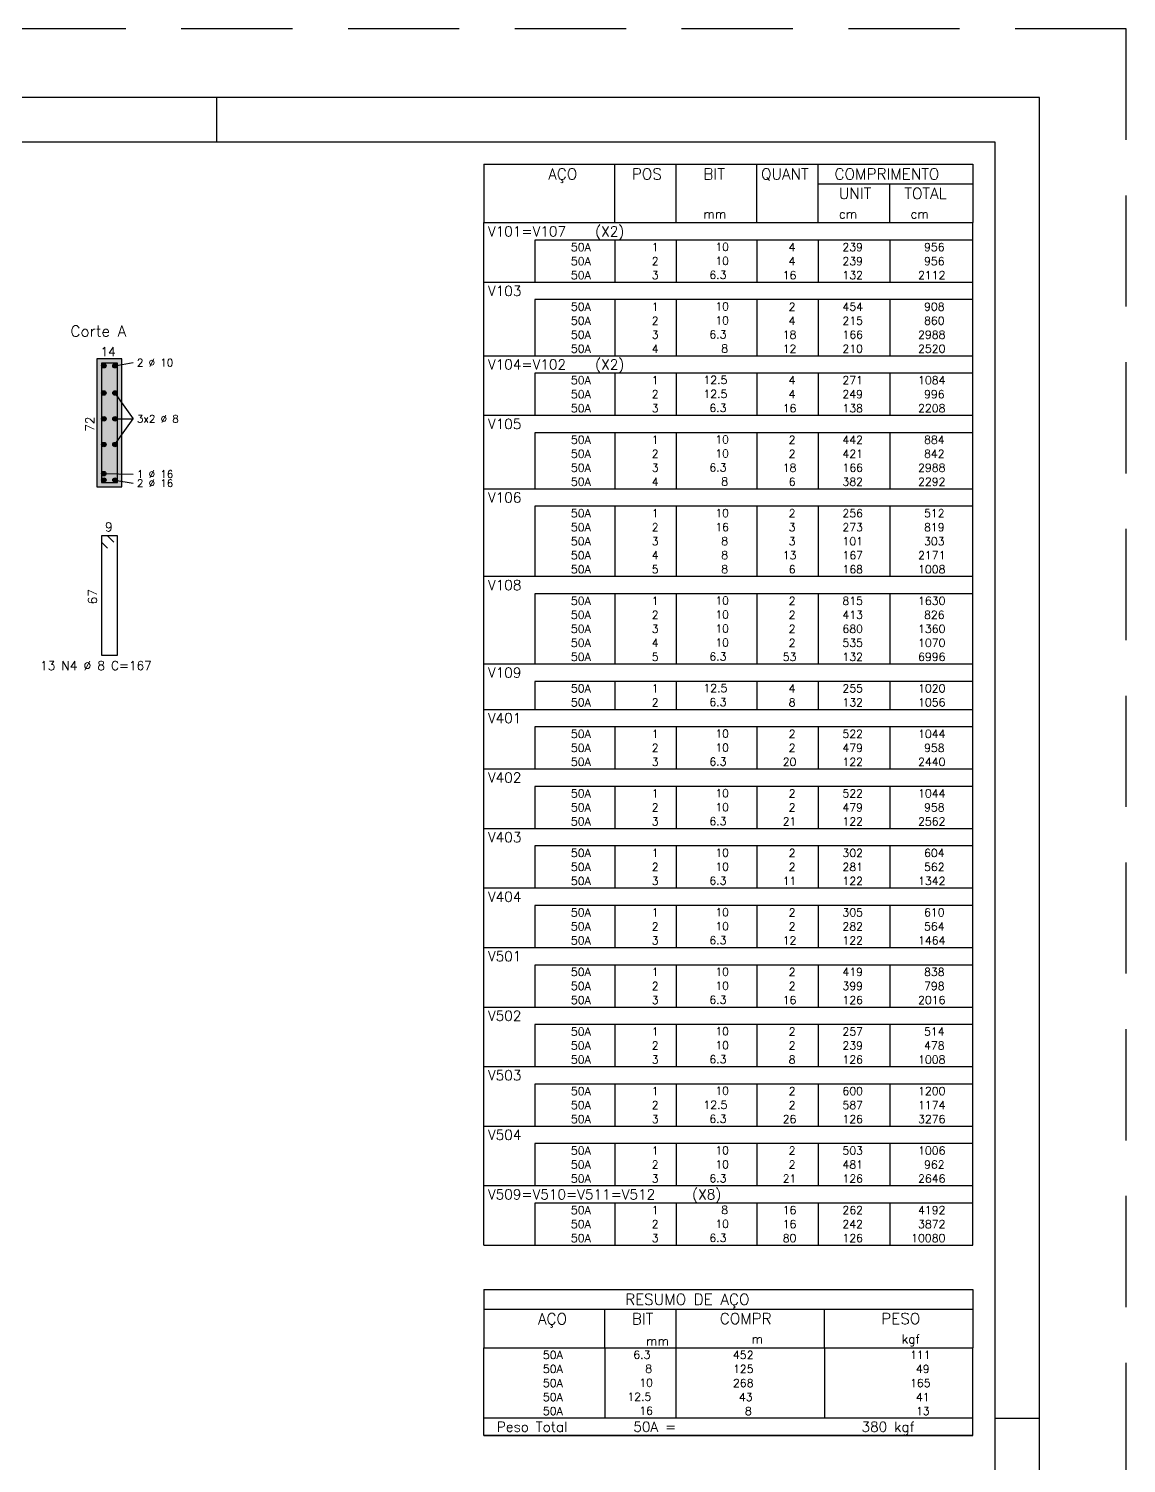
# Model space of a CAD drawing. Extents: x -1.9 to 86, y -1.2 to 61.3.
# Drawn here: x 61.37 to 86.05, y 29.04 to 61.31 of the extents above; entities that cross this region are included whole.
import ezdxf

# ---------------------------------------------------------------- set-up
doc = ezdxf.new("R2010")
doc.units = 0
doc.header["$MEASUREMENT"] = 0
doc.linetypes.add('HIDDEN', pattern=[0.375, 0.25, -0.125])
doc.layers.get('0').update_dxf_attribs({"linetype": 'CONTINUOUS'})
doc.layers.get('Defpoints').update_dxf_attribs({"linetype": 'CONTINUOUS'})
for name, color, linetype in [('ARQ_FOLHA', 7, 'CONTINUOUS'), ('PENA_01', 1, 'CONTINUOUS'), ('PENA_02', 2, 'CONTINUOUS'), ('PENA_03', 3, 'CONTINUOUS'), ('PENA_04', 4, 'CONTINUOUS'), ('PENA_05', 5, 'CONTINUOUS'), ('PENA_10', 253, 'CONTINUOUS')]:
    doc.layers.add(name, color=color, linetype=linetype)
doc.styles.get("Standard").update_dxf_attribs({"font": 'ROMANS.SHX'})

# ---------------------------------------------------------------- blocks, each defined once
blk = doc.blocks.new('FOLHA A1 - 841 X 594')
at = {"layer": 'ARQ_FOLHA', "color": 1}
for p, q in [((-185, 584), (-185, 594)), ((-10, 297), (0, 297))]:
    blk.add_line(p, q, dxfattribs=at)
for points in [[(-841, 0), (0, 0), (0, 594), (-841, 594)], [(-816, 10), (-10, 10), (-10, 584), (-816, 584)]]:
    blk.add_lwpolyline(points, close=True, dxfattribs=at)
at = {"layer": 'Defpoints', "color": 8, "linetype": 'HIDDEN', "ltscale": 100}
blk.add_lwpolyline([(-860.5, 609.5), (-860.5, -15.5), (19.5, -15.5), (19.5, 609.5)], close=True, dxfattribs=at)
blk = doc.blocks.new('*U23')
blk.add_blockref('FOLHA A1 - 841 X 594', (0, 0))

msp = doc.modelspace()

# ---------------------------------------------------------------- linework, layer by layer
at = {"layer": 'PENA_01', "linetype": 'Continuous'}
for p, q in [((63.308, 53.725), (63.718, 53.795)), ((63.308, 53.112), (63.718, 52.532)), ((63.308, 51.953), (63.718, 52.532)), ((63.308, 52.532), (63.718, 52.532)), ((63.058, 51.299), (63.718, 51.289)), ((63.308, 51.155), (63.718, 51.085))]:
    msp.add_line(p, q, dxfattribs=at)
at = {"layer": 'PENA_02', "linetype": 'Continuous'}
for p, q in [((71.6, 58.257), (71.6, 56.944)), ((71.6, 58.257), (82.6, 58.257)), ((74.55, 56.944), (74.55, 58.257)), ((75.93, 56.944), (75.93, 58.257)), ((77.74, 56.944), (77.74, 58.257)), ((79.12, 56.944), (79.12, 58.257)), ((82.6, 58.257), (82.6, 56.944)), ((79.12, 57.819), (82.6, 57.819)), ((80.73, 56.944), (80.73, 57.819)), ((71.6, 56.944), (82.6, 56.944)), ((71.6, 56.551), (71.6, 56.944)), ((71.6, 56.944), (82.6, 56.944)), ((82.6, 56.551), (82.6, 56.944)), ((71.6, 56.236), (71.6, 56.551)), ((82.6, 56.551), (72.75, 56.551)), ((72.75, 56.551), (72.75, 56.236)), ((74.55, 56.551), (74.55, 56.236)), ((75.93, 56.551), (75.93, 56.236)), ((77.74, 56.551), (77.74, 56.236)), ((79.12, 56.551), (79.12, 56.236)), ((80.73, 56.551), (80.73, 56.236)), ((82.6, 56.236), (82.6, 56.551)), ((71.6, 55.921), (71.6, 56.236)), ((72.75, 56.236), (72.75, 55.921)), ((74.55, 56.236), (74.55, 55.921)), ((75.93, 56.236), (75.93, 55.921)), ((77.74, 56.236), (77.74, 55.921)), ((79.12, 56.236), (79.12, 55.921)), ((80.73, 56.236), (80.73, 55.921)), ((82.6, 55.921), (82.6, 56.236)), ((71.6, 55.606), (71.6, 55.921)), ((72.75, 55.921), (72.75, 55.606)), ((74.55, 55.921), (74.55, 55.606)), ((75.93, 55.921), (75.93, 55.606)), ((77.74, 55.921), (77.74, 55.606)), ((79.12, 55.921), (79.12, 55.606)), ((80.73, 55.921), (80.73, 55.606)), ((82.6, 55.606), (82.6, 55.921)), ((71.6, 55.212), (71.6, 55.606)), ((71.6, 55.606), (82.6, 55.606)), ((82.6, 55.212), (82.6, 55.606)), ((71.6, 54.897), (71.6, 55.212)), ((82.6, 55.212), (72.75, 55.212)), ((72.75, 55.212), (72.75, 54.897)), ((74.55, 55.212), (74.55, 54.897)), ((75.93, 55.212), (75.93, 54.897)), ((77.74, 55.212), (77.74, 54.897)), ((79.12, 55.212), (79.12, 54.897)), ((80.73, 55.212), (80.73, 54.897)), ((82.6, 54.897), (82.6, 55.212)), ((71.6, 54.582), (71.6, 54.897)), ((72.75, 54.897), (72.75, 54.582)), ((74.55, 54.897), (74.55, 54.582)), ((75.93, 54.897), (75.93, 54.582)), ((77.74, 54.897), (77.74, 54.582)), ((79.12, 54.897), (79.12, 54.582)), ((80.73, 54.897), (80.73, 54.582)), ((82.6, 54.582), (82.6, 54.897)), ((71.6, 54.267), (71.6, 54.582)), ((72.75, 54.582), (72.75, 54.267)), ((74.55, 54.582), (74.55, 54.267)), ((75.93, 54.582), (75.93, 54.267)), ((77.74, 54.582), (77.74, 54.267)), ((79.12, 54.582), (79.12, 54.267)), ((80.73, 54.582), (80.73, 54.267)), ((82.6, 54.267), (82.6, 54.582)), ((71.6, 53.952), (71.6, 54.267)), ((72.75, 54.267), (72.75, 53.952)), ((74.55, 54.267), (74.55, 53.952)), ((75.93, 54.267), (75.93, 53.952)), ((77.74, 54.267), (77.74, 53.952)), ((79.12, 54.267), (79.12, 53.952)), ((80.73, 54.267), (80.73, 53.952)), ((82.6, 53.952), (82.6, 54.267)), ((71.6, 53.558), (71.6, 53.952)), ((71.6, 53.952), (82.6, 53.952)), ((82.6, 53.558), (82.6, 53.952)), ((71.6, 53.243), (71.6, 53.558)), ((82.6, 53.558), (72.75, 53.558)), ((72.75, 53.558), (72.75, 53.243)), ((74.55, 53.558), (74.55, 53.243)), ((75.93, 53.558), (75.93, 53.243)), ((77.74, 53.558), (77.74, 53.243)), ((79.12, 53.558), (79.12, 53.243)), ((80.73, 53.558), (80.73, 53.243)), ((82.6, 53.243), (82.6, 53.558)), ((71.6, 52.928), (71.6, 53.243)), ((72.75, 53.243), (72.75, 52.928)), ((74.55, 53.243), (74.55, 52.928)), ((75.93, 53.243), (75.93, 52.928)), ((77.74, 53.243), (77.74, 52.928)), ((79.12, 53.243), (79.12, 52.928)), ((80.73, 53.243), (80.73, 52.928)), ((82.6, 52.928), (82.6, 53.243)), ((71.6, 52.613), (71.6, 52.928)), ((72.75, 52.928), (72.75, 52.613)), ((74.55, 52.928), (74.55, 52.613)), ((75.93, 52.928), (75.93, 52.613)), ((77.74, 52.928), (77.74, 52.613)), ((79.12, 52.928), (79.12, 52.613)), ((80.73, 52.928), (80.73, 52.613)), ((82.6, 52.613), (82.6, 52.928)), ((71.6, 52.219), (71.6, 52.613)), ((71.6, 52.613), (82.6, 52.613)), ((82.6, 52.219), (82.6, 52.613)), ((71.6, 51.904), (71.6, 52.219)), ((82.6, 52.219), (72.75, 52.219)), ((72.75, 52.219), (72.75, 51.904)), ((74.55, 52.219), (74.55, 51.904)), ((75.93, 52.219), (75.93, 51.904)), ((77.74, 52.219), (77.74, 51.904)), ((79.12, 52.219), (79.12, 51.904)), ((80.73, 52.219), (80.73, 51.904)), ((82.6, 51.904), (82.6, 52.219)), ((71.6, 51.589), (71.6, 51.904)), ((72.75, 51.904), (72.75, 51.589)), ((74.55, 51.904), (74.55, 51.589)), ((75.93, 51.904), (75.93, 51.589)), ((77.74, 51.904), (77.74, 51.589)), ((79.12, 51.904), (79.12, 51.589)), ((80.73, 51.904), (80.73, 51.589)), ((82.6, 51.589), (82.6, 51.904)), ((71.6, 51.274), (71.6, 51.589)), ((72.75, 51.589), (72.75, 51.274)), ((74.55, 51.589), (74.55, 51.274)), ((75.93, 51.589), (75.93, 51.274)), ((77.74, 51.589), (77.74, 51.274)), ((79.12, 51.589), (79.12, 51.274)), ((80.73, 51.589), (80.73, 51.274)), ((82.6, 51.274), (82.6, 51.589)), ((71.6, 50.959), (71.6, 51.274)), ((72.75, 51.274), (72.75, 50.959)), ((74.55, 51.274), (74.55, 50.959)), ((75.93, 51.274), (75.93, 50.959)), ((77.74, 51.274), (77.74, 50.959)), ((79.12, 51.274), (79.12, 50.959)), ((80.73, 51.274), (80.73, 50.959)), ((82.6, 50.959), (82.6, 51.274)), ((71.6, 50.566), (71.6, 50.959)), ((71.6, 50.959), (82.6, 50.959)), ((82.6, 50.566), (82.6, 50.959)), ((71.6, 50.251), (71.6, 50.566)), ((82.6, 50.566), (72.75, 50.566)), ((72.75, 50.566), (72.75, 50.251)), ((74.55, 50.566), (74.55, 50.251)), ((75.93, 50.566), (75.93, 50.251)), ((77.74, 50.566), (77.74, 50.251)), ((79.12, 50.566), (79.12, 50.251)), ((80.73, 50.566), (80.73, 50.251)), ((82.6, 50.251), (82.6, 50.566)), ((71.6, 49.936), (71.6, 50.251)), ((72.75, 50.251), (72.75, 49.936)), ((74.55, 50.251), (74.55, 49.936)), ((75.93, 50.251), (75.93, 49.936)), ((77.74, 50.251), (77.74, 49.936)), ((79.12, 50.251), (79.12, 49.936)), ((80.73, 50.251), (80.73, 49.936)), ((82.6, 49.936), (82.6, 50.251)), ((71.6, 49.621), (71.6, 49.936)), ((72.75, 49.936), (72.75, 49.621)), ((74.55, 49.936), (74.55, 49.621)), ((75.93, 49.936), (75.93, 49.621)), ((77.74, 49.936), (77.74, 49.621)), ((79.12, 49.936), (79.12, 49.621)), ((80.73, 49.936), (80.73, 49.621)), ((82.6, 49.621), (82.6, 49.936)), ((71.6, 49.306), (71.6, 49.621)), ((72.75, 49.621), (72.75, 49.306)), ((74.55, 49.621), (74.55, 49.306)), ((75.93, 49.621), (75.93, 49.306)), ((77.74, 49.621), (77.74, 49.306)), ((79.12, 49.621), (79.12, 49.306)), ((80.73, 49.621), (80.73, 49.306)), ((82.6, 49.306), (82.6, 49.621)), ((71.6, 48.991), (71.6, 49.306)), ((72.75, 49.306), (72.75, 48.991)), ((74.55, 49.306), (74.55, 48.991)), ((75.93, 49.306), (75.93, 48.991)), ((77.74, 49.306), (77.74, 48.991)), ((79.12, 49.306), (79.12, 48.991)), ((80.73, 49.306), (80.73, 48.991)), ((82.6, 48.991), (82.6, 49.306)), ((71.6, 48.597), (71.6, 48.991)), ((71.6, 48.991), (82.6, 48.991)), ((82.6, 48.597), (82.6, 48.991)), ((71.6, 48.282), (71.6, 48.597)), ((82.6, 48.597), (72.75, 48.597)), ((72.75, 48.597), (72.75, 48.282)), ((74.55, 48.597), (74.55, 48.282)), ((75.93, 48.597), (75.93, 48.282)), ((77.74, 48.597), (77.74, 48.282)), ((79.12, 48.597), (79.12, 48.282)), ((80.73, 48.597), (80.73, 48.282)), ((82.6, 48.282), (82.6, 48.597)), ((71.6, 47.967), (71.6, 48.282)), ((72.75, 48.282), (72.75, 47.967)), ((74.55, 48.282), (74.55, 47.967)), ((75.93, 48.282), (75.93, 47.967)), ((77.74, 48.282), (77.74, 47.967)), ((79.12, 48.282), (79.12, 47.967)), ((80.73, 48.282), (80.73, 47.967)), ((82.6, 47.967), (82.6, 48.282)), ((71.6, 47.652), (71.6, 47.967)), ((72.75, 47.967), (72.75, 47.652)), ((74.55, 47.967), (74.55, 47.652)), ((75.93, 47.967), (75.93, 47.652)), ((77.74, 47.967), (77.74, 47.652)), ((79.12, 47.967), (79.12, 47.652)), ((80.73, 47.967), (80.73, 47.652)), ((82.6, 47.652), (82.6, 47.967)), ((71.6, 47.337), (71.6, 47.652)), ((72.75, 47.652), (72.75, 47.337)), ((74.55, 47.652), (74.55, 47.337)), ((75.93, 47.652), (75.93, 47.337)), ((77.74, 47.652), (77.74, 47.337)), ((79.12, 47.652), (79.12, 47.337)), ((80.73, 47.652), (80.73, 47.337)), ((82.6, 47.337), (82.6, 47.652)), ((71.6, 47.022), (71.6, 47.337)), ((72.75, 47.337), (72.75, 47.022)), ((74.55, 47.337), (74.55, 47.022)), ((75.93, 47.337), (75.93, 47.022)), ((77.74, 47.337), (77.74, 47.022)), ((79.12, 47.337), (79.12, 47.022)), ((80.73, 47.337), (80.73, 47.022)), ((82.6, 47.022), (82.6, 47.337)), ((71.6, 46.628), (71.6, 47.022)), ((71.6, 47.022), (82.6, 47.022)), ((82.6, 46.628), (82.6, 47.022)), ((71.6, 46.313), (71.6, 46.628)), ((82.6, 46.628), (72.75, 46.628)), ((72.75, 46.628), (72.75, 46.313)), ((74.55, 46.628), (74.55, 46.313)), ((75.93, 46.628), (75.93, 46.313)), ((77.74, 46.628), (77.74, 46.313)), ((79.12, 46.628), (79.12, 46.313)), ((80.73, 46.628), (80.73, 46.313)), ((82.6, 46.313), (82.6, 46.628)), ((71.6, 45.998), (71.6, 46.313)), ((72.75, 46.313), (72.75, 45.998)), ((74.55, 46.313), (74.55, 45.998)), ((75.93, 46.313), (75.93, 45.998)), ((77.74, 46.313), (77.74, 45.998)), ((79.12, 46.313), (79.12, 45.998)), ((80.73, 46.313), (80.73, 45.998)), ((82.6, 45.998), (82.6, 46.313)), ((71.6, 45.604), (71.6, 45.998)), ((71.6, 45.998), (82.6, 45.998)), ((82.6, 45.604), (82.6, 45.998)), ((71.6, 45.289), (71.6, 45.604)), ((82.6, 45.604), (72.75, 45.604)), ((72.75, 45.604), (72.75, 45.289)), ((74.55, 45.604), (74.55, 45.289)), ((75.93, 45.604), (75.93, 45.289)), ((77.74, 45.604), (77.74, 45.289)), ((79.12, 45.604), (79.12, 45.289)), ((80.73, 45.604), (80.73, 45.289)), ((82.6, 45.289), (82.6, 45.604)), ((71.6, 44.974), (71.6, 45.289)), ((72.75, 45.289), (72.75, 44.974)), ((74.55, 45.289), (74.55, 44.974)), ((75.93, 45.289), (75.93, 44.974)), ((77.74, 45.289), (77.74, 44.974)), ((79.12, 45.289), (79.12, 44.974)), ((80.73, 45.289), (80.73, 44.974)), ((82.6, 44.974), (82.6, 45.289)), ((71.6, 44.659), (71.6, 44.974)), ((72.75, 44.974), (72.75, 44.659)), ((74.55, 44.974), (74.55, 44.659)), ((75.93, 44.974), (75.93, 44.659)), ((77.74, 44.974), (77.74, 44.659)), ((79.12, 44.974), (79.12, 44.659)), ((80.73, 44.974), (80.73, 44.659)), ((82.6, 44.659), (82.6, 44.974)), ((71.6, 44.266), (71.6, 44.659)), ((71.6, 44.659), (82.6, 44.659)), ((82.6, 44.266), (82.6, 44.659)), ((71.6, 43.951), (71.6, 44.266)), ((82.6, 44.266), (72.75, 44.266)), ((72.75, 44.266), (72.75, 43.951)), ((74.55, 44.266), (74.55, 43.951)), ((75.93, 44.266), (75.93, 43.951)), ((77.74, 44.266), (77.74, 43.951)), ((79.12, 44.266), (79.12, 43.951)), ((80.73, 44.266), (80.73, 43.951)), ((82.6, 43.951), (82.6, 44.266)), ((71.6, 43.636), (71.6, 43.951)), ((72.75, 43.951), (72.75, 43.636)), ((74.55, 43.951), (74.55, 43.636)), ((75.93, 43.951), (75.93, 43.636)), ((77.74, 43.951), (77.74, 43.636)), ((79.12, 43.951), (79.12, 43.636)), ((80.73, 43.951), (80.73, 43.636)), ((82.6, 43.636), (82.6, 43.951)), ((71.6, 43.321), (71.6, 43.636)), ((72.75, 43.636), (72.75, 43.321)), ((74.55, 43.636), (74.55, 43.321)), ((75.93, 43.636), (75.93, 43.321)), ((77.74, 43.636), (77.74, 43.321)), ((79.12, 43.636), (79.12, 43.321)), ((80.73, 43.636), (80.73, 43.321)), ((82.6, 43.321), (82.6, 43.636)), ((71.6, 42.927), (71.6, 43.321)), ((71.6, 43.321), (82.6, 43.321)), ((82.6, 42.927), (82.6, 43.321)), ((71.6, 42.612), (71.6, 42.927)), ((82.6, 42.927), (72.75, 42.927)), ((72.75, 42.927), (72.75, 42.612)), ((74.55, 42.927), (74.55, 42.612)), ((75.93, 42.927), (75.93, 42.612)), ((77.74, 42.927), (77.74, 42.612)), ((79.12, 42.927), (79.12, 42.612)), ((80.73, 42.927), (80.73, 42.612)), ((82.6, 42.612), (82.6, 42.927)), ((71.6, 42.297), (71.6, 42.612)), ((72.75, 42.612), (72.75, 42.297)), ((74.55, 42.612), (74.55, 42.297)), ((75.93, 42.612), (75.93, 42.297)), ((77.74, 42.612), (77.74, 42.297)), ((79.12, 42.612), (79.12, 42.297)), ((80.73, 42.612), (80.73, 42.297)), ((82.6, 42.297), (82.6, 42.612)), ((71.6, 41.982), (71.6, 42.297)), ((72.75, 42.297), (72.75, 41.982)), ((74.55, 42.297), (74.55, 41.982)), ((75.93, 42.297), (75.93, 41.982)), ((77.74, 42.297), (77.74, 41.982)), ((79.12, 42.297), (79.12, 41.982)), ((80.73, 42.297), (80.73, 41.982)), ((82.6, 41.982), (82.6, 42.297)), ((71.6, 41.588), (71.6, 41.982)), ((71.6, 41.982), (82.6, 41.982)), ((82.6, 41.588), (82.6, 41.982)), ((71.6, 41.273), (71.6, 41.588)), ((82.6, 41.588), (72.75, 41.588)), ((72.75, 41.588), (72.75, 41.273)), ((74.55, 41.588), (74.55, 41.273)), ((75.93, 41.588), (75.93, 41.273)), ((77.74, 41.588), (77.74, 41.273)), ((79.12, 41.588), (79.12, 41.273)), ((80.73, 41.588), (80.73, 41.273)), ((82.6, 41.273), (82.6, 41.588)), ((71.6, 40.958), (71.6, 41.273)), ((72.75, 41.273), (72.75, 40.958)), ((74.55, 41.273), (74.55, 40.958)), ((75.93, 41.273), (75.93, 40.958)), ((77.74, 41.273), (77.74, 40.958)), ((79.12, 41.273), (79.12, 40.958)), ((80.73, 41.273), (80.73, 40.958)), ((82.6, 40.958), (82.6, 41.273)), ((71.6, 40.643), (71.6, 40.958)), ((72.75, 40.958), (72.75, 40.643)), ((74.55, 40.958), (74.55, 40.643)), ((75.93, 40.958), (75.93, 40.643)), ((77.74, 40.958), (77.74, 40.643)), ((79.12, 40.958), (79.12, 40.643)), ((80.73, 40.958), (80.73, 40.643)), ((82.6, 40.643), (82.6, 40.958)), ((71.6, 40.249), (71.6, 40.643)), ((71.6, 40.643), (82.6, 40.643)), ((82.6, 40.249), (82.6, 40.643)), ((71.6, 39.934), (71.6, 40.249)), ((82.6, 40.249), (72.75, 40.249)), ((72.75, 40.249), (72.75, 39.934)), ((74.55, 40.249), (74.55, 39.934)), ((75.93, 40.249), (75.93, 39.934)), ((77.74, 40.249), (77.74, 39.934)), ((79.12, 40.249), (79.12, 39.934)), ((80.73, 40.249), (80.73, 39.934)), ((82.6, 39.934), (82.6, 40.249)), ((71.6, 39.619), (71.6, 39.934)), ((72.75, 39.934), (72.75, 39.619)), ((74.55, 39.934), (74.55, 39.619)), ((75.93, 39.934), (75.93, 39.619)), ((77.74, 39.934), (77.74, 39.619)), ((79.12, 39.934), (79.12, 39.619)), ((80.73, 39.934), (80.73, 39.619)), ((82.6, 39.619), (82.6, 39.934)), ((71.6, 39.304), (71.6, 39.619)), ((72.75, 39.619), (72.75, 39.304)), ((74.55, 39.619), (74.55, 39.304)), ((75.93, 39.619), (75.93, 39.304)), ((77.74, 39.619), (77.74, 39.304)), ((79.12, 39.619), (79.12, 39.304)), ((80.73, 39.619), (80.73, 39.304)), ((82.6, 39.304), (82.6, 39.619)), ((71.6, 38.911), (71.6, 39.304)), ((71.6, 39.304), (82.6, 39.304)), ((82.6, 38.911), (82.6, 39.304)), ((71.6, 38.596), (71.6, 38.911)), ((82.6, 38.911), (72.75, 38.911)), ((72.75, 38.911), (72.75, 38.596)), ((74.55, 38.911), (74.55, 38.596)), ((75.93, 38.911), (75.93, 38.596)), ((77.74, 38.911), (77.74, 38.596)), ((79.12, 38.911), (79.12, 38.596)), ((80.73, 38.911), (80.73, 38.596)), ((82.6, 38.596), (82.6, 38.911)), ((71.6, 38.281), (71.6, 38.596)), ((72.75, 38.596), (72.75, 38.281)), ((74.55, 38.596), (74.55, 38.281)), ((75.93, 38.596), (75.93, 38.281)), ((77.74, 38.596), (77.74, 38.281)), ((79.12, 38.596), (79.12, 38.281)), ((80.73, 38.596), (80.73, 38.281)), ((82.6, 38.281), (82.6, 38.596)), ((71.6, 37.966), (71.6, 38.281)), ((72.75, 38.281), (72.75, 37.966)), ((74.55, 38.281), (74.55, 37.966)), ((75.93, 38.281), (75.93, 37.966)), ((77.74, 38.281), (77.74, 37.966)), ((79.12, 38.281), (79.12, 37.966)), ((80.73, 38.281), (80.73, 37.966)), ((82.6, 37.966), (82.6, 38.281)), ((71.6, 37.572), (71.6, 37.966)), ((71.6, 37.966), (82.6, 37.966)), ((82.6, 37.572), (82.6, 37.966)), ((71.6, 37.257), (71.6, 37.572)), ((82.6, 37.572), (72.75, 37.572)), ((72.75, 37.572), (72.75, 37.257)), ((74.55, 37.572), (74.55, 37.257)), ((75.93, 37.572), (75.93, 37.257)), ((77.74, 37.572), (77.74, 37.257)), ((79.12, 37.572), (79.12, 37.257)), ((80.73, 37.572), (80.73, 37.257)), ((82.6, 37.257), (82.6, 37.572)), ((71.6, 36.942), (71.6, 37.257)), ((72.75, 37.257), (72.75, 36.942)), ((74.55, 37.257), (74.55, 36.942)), ((75.93, 37.257), (75.93, 36.942)), ((77.74, 37.257), (77.74, 36.942)), ((79.12, 37.257), (79.12, 36.942)), ((80.73, 37.257), (80.73, 36.942)), ((82.6, 36.942), (82.6, 37.257)), ((71.6, 36.627), (71.6, 36.942)), ((72.75, 36.942), (72.75, 36.627)), ((74.55, 36.942), (74.55, 36.627)), ((75.93, 36.942), (75.93, 36.627)), ((77.74, 36.942), (77.74, 36.627)), ((79.12, 36.942), (79.12, 36.627)), ((80.73, 36.942), (80.73, 36.627)), ((82.6, 36.627), (82.6, 36.942)), ((71.6, 36.233), (71.6, 36.627)), ((71.6, 36.627), (82.6, 36.627)), ((82.6, 36.233), (82.6, 36.627)), ((71.6, 35.918), (71.6, 36.233)), ((82.6, 36.233), (72.75, 36.233)), ((72.75, 36.233), (72.75, 35.918)), ((74.55, 36.233), (74.55, 35.918)), ((75.93, 36.233), (75.93, 35.918)), ((77.74, 36.233), (77.74, 35.918)), ((79.12, 36.233), (79.12, 35.918)), ((80.73, 36.233), (80.73, 35.918)), ((82.6, 35.918), (82.6, 36.233)), ((71.6, 35.603), (71.6, 35.918)), ((72.75, 35.918), (72.75, 35.603)), ((74.55, 35.918), (74.55, 35.603)), ((75.93, 35.918), (75.93, 35.603)), ((77.74, 35.918), (77.74, 35.603)), ((79.12, 35.918), (79.12, 35.603)), ((80.73, 35.918), (80.73, 35.603)), ((82.6, 35.603), (82.6, 35.918)), ((71.6, 35.288), (71.6, 35.603)), ((72.75, 35.603), (72.75, 35.288)), ((74.55, 35.603), (74.55, 35.288)), ((75.93, 35.603), (75.93, 35.288)), ((77.74, 35.603), (77.74, 35.288)), ((79.12, 35.603), (79.12, 35.288)), ((80.73, 35.603), (80.73, 35.288)), ((82.6, 35.288), (82.6, 35.603)), ((71.6, 34.894), (71.6, 35.288)), ((71.6, 35.288), (82.6, 35.288)), ((82.6, 34.894), (82.6, 35.288)), ((71.6, 34.579), (71.6, 34.894)), ((82.6, 34.894), (72.75, 34.894)), ((72.75, 34.894), (72.75, 34.579)), ((74.55, 34.894), (74.55, 34.579)), ((75.93, 34.894), (75.93, 34.579)), ((77.74, 34.894), (77.74, 34.579)), ((79.12, 34.894), (79.12, 34.579)), ((80.73, 34.894), (80.73, 34.579)), ((82.6, 34.579), (82.6, 34.894)), ((71.6, 34.264), (71.6, 34.579)), ((72.75, 34.579), (72.75, 34.264)), ((74.55, 34.579), (74.55, 34.264)), ((75.93, 34.579), (75.93, 34.264)), ((77.74, 34.579), (77.74, 34.264)), ((79.12, 34.579), (79.12, 34.264)), ((80.73, 34.579), (80.73, 34.264)), ((82.6, 34.264), (82.6, 34.579)), ((71.6, 33.949), (71.6, 34.264)), ((72.75, 34.264), (72.75, 33.949)), ((74.55, 34.264), (74.55, 33.949)), ((75.93, 34.264), (75.93, 33.949)), ((77.74, 34.264), (77.74, 33.949)), ((79.12, 34.264), (79.12, 33.949)), ((80.73, 34.264), (80.73, 33.949)), ((82.6, 33.949), (82.6, 34.264)), ((71.6, 33.949), (82.6, 33.949)), ((71.6, 32.949), (71.6, 31.637)), ((71.6, 32.949), (82.6, 32.949)), ((82.6, 32.949), (82.6, 31.637)), ((71.6, 32.512), (82.6, 32.512)), ((74.32, 31.637), (74.32, 32.512)), ((75.93, 31.637), (75.93, 32.512)), ((79.265, 31.637), (79.265, 32.512)), ((71.6, 31.637), (82.6, 31.637)), ((71.6, 31.322), (71.6, 31.637)), ((74.32, 31.637), (74.32, 31.322)), ((75.93, 31.322), (75.93, 31.637)), ((79.265, 31.637), (79.265, 31.322)), ((82.6, 31.322), (82.6, 31.637)), ((71.6, 31.007), (71.6, 31.322)), ((74.32, 31.322), (74.32, 31.007)), ((75.93, 31.007), (75.93, 31.322)), ((79.265, 31.322), (79.265, 31.007)), ((82.6, 31.007), (82.6, 31.322)), ((71.6, 30.692), (71.6, 31.007)), ((74.32, 31.007), (74.32, 30.692)), ((75.93, 30.692), (75.93, 31.007)), ((79.265, 31.007), (79.265, 30.692)), ((82.6, 30.692), (82.6, 31.007)), ((71.6, 30.377), (71.6, 30.692)), ((74.32, 30.692), (74.32, 30.377)), ((75.93, 30.377), (75.93, 30.692)), ((79.265, 30.692), (79.265, 30.377)), ((82.6, 30.377), (82.6, 30.692)), ((71.6, 30.062), (71.6, 30.377)), ((74.32, 30.377), (74.32, 30.062)), ((75.93, 30.062), (75.93, 30.377)), ((79.265, 30.377), (79.265, 30.062)), ((82.6, 30.062), (82.6, 30.377)), ((71.6, 30.062), (82.6, 30.062)), ((71.6, 29.668), (71.6, 30.062)), ((71.6, 30.062), (82.6, 30.062)), ((82.6, 29.668), (82.6, 30.062)), ((82.6, 29.668), (71.6, 29.668)), ((71.6, 29.668), (82.6, 29.668))]:
    msp.add_line(p, q, dxfattribs=at)
at = {"layer": 'PENA_03', "linetype": 'Continuous'}
for p, q in [((63.463, 53.88), (62.903, 53.88)), ((62.903, 53.88), (62.903, 51)), ((63.463, 51), (63.463, 53.88)), ((62.903, 51), (63.463, 51))]:
    msp.add_line(p, q, dxfattribs=at)
for centre in [(63.058, 53.725), (63.308, 53.725), (63.058, 53.112), (63.308, 53.112), (63.058, 52.532), (63.308, 52.532), (63.058, 51.953), (63.308, 51.953), (63.058, 51.299), (63.058, 51.155), (63.308, 51.155)]:
    msp.add_circle(centre, 0.05, dxfattribs=at)
for points in [[(63.108, 53.725), (63.033, 53.769), (63.011, 53.742)], [(63.108, 53.725), (63.011, 53.742), (63.011, 53.708)], [(63.108, 53.725), (63.011, 53.708), (63.033, 53.682)], [(63.108, 53.725), (63.066, 53.775), (63.033, 53.769)], [(63.108, 53.725), (63.033, 53.682), (63.066, 53.676)], [(63.108, 53.725), (63.096, 53.758), (63.066, 53.775)], [(63.108, 53.725), (63.066, 53.676), (63.096, 53.693)], [(63.108, 53.725), (63.096, 53.693), (63.108, 53.725)], [(63.358, 53.725), (63.283, 53.769), (63.261, 53.742)], [(63.358, 53.725), (63.261, 53.742), (63.261, 53.708)], [(63.358, 53.725), (63.261, 53.708), (63.283, 53.682)], [(63.358, 53.725), (63.316, 53.775), (63.283, 53.769)], [(63.358, 53.725), (63.283, 53.682), (63.316, 53.676)], [(63.358, 53.725), (63.346, 53.758), (63.316, 53.775)], [(63.358, 53.725), (63.316, 53.676), (63.346, 53.693)], [(63.358, 53.725), (63.346, 53.693), (63.358, 53.725)], [(63.108, 53.112), (63.033, 53.155), (63.011, 53.129)], [(63.108, 53.112), (63.011, 53.129), (63.011, 53.095)], [(63.108, 53.112), (63.011, 53.095), (63.033, 53.068)], [(63.108, 53.112), (63.066, 53.161), (63.033, 53.155)], [(63.108, 53.112), (63.033, 53.068), (63.066, 53.063)], [(63.108, 53.112), (63.096, 53.144), (63.066, 53.161)], [(63.108, 53.112), (63.066, 53.063), (63.096, 53.08)], [(63.108, 53.112), (63.096, 53.08), (63.108, 53.112)], [(63.358, 53.112), (63.283, 53.155), (63.261, 53.129)], [(63.358, 53.112), (63.261, 53.129), (63.261, 53.095)], [(63.358, 53.112), (63.261, 53.095), (63.283, 53.068)], [(63.358, 53.112), (63.316, 53.161), (63.283, 53.155)], [(63.358, 53.112), (63.283, 53.068), (63.316, 53.063)], [(63.358, 53.112), (63.346, 53.144), (63.316, 53.161)], [(63.358, 53.112), (63.316, 53.063), (63.346, 53.08)], [(63.358, 53.112), (63.346, 53.08), (63.358, 53.112)], [(63.108, 52.532), (63.033, 52.576), (63.011, 52.549)], [(63.108, 52.532), (63.011, 52.549), (63.011, 52.515)], [(63.108, 52.532), (63.011, 52.515), (63.033, 52.489)], [(63.108, 52.532), (63.066, 52.582), (63.033, 52.576)], [(63.108, 52.532), (63.033, 52.489), (63.066, 52.483)], [(63.108, 52.532), (63.096, 52.565), (63.066, 52.582)], [(63.108, 52.532), (63.066, 52.483), (63.096, 52.5)], [(63.108, 52.532), (63.096, 52.5), (63.108, 52.532)], [(63.358, 52.532), (63.283, 52.576), (63.261, 52.549)], [(63.358, 52.532), (63.261, 52.549), (63.261, 52.515)], [(63.358, 52.532), (63.261, 52.515), (63.283, 52.489)], [(63.358, 52.532), (63.316, 52.582), (63.283, 52.576)], [(63.358, 52.532), (63.283, 52.489), (63.316, 52.483)], [(63.358, 52.532), (63.346, 52.565), (63.316, 52.582)], [(63.358, 52.532), (63.316, 52.483), (63.346, 52.5)], [(63.358, 52.532), (63.346, 52.5), (63.358, 52.532)], [(63.108, 51.953), (63.033, 51.996), (63.011, 51.97)], [(63.108, 51.953), (63.011, 51.97), (63.011, 51.936)], [(63.108, 51.953), (63.011, 51.936), (63.033, 51.91)], [(63.108, 51.953), (63.066, 52.002), (63.033, 51.996)], [(63.108, 51.953), (63.033, 51.91), (63.066, 51.904)], [(63.108, 51.953), (63.096, 51.985), (63.066, 52.002)], [(63.108, 51.953), (63.066, 51.904), (63.096, 51.921)], [(63.108, 51.953), (63.096, 51.921), (63.108, 51.953)], [(63.358, 51.953), (63.283, 51.996), (63.261, 51.97)], [(63.358, 51.953), (63.261, 51.97), (63.261, 51.936)], [(63.358, 51.953), (63.261, 51.936), (63.283, 51.91)], [(63.358, 51.953), (63.316, 52.002), (63.283, 51.996)], [(63.358, 51.953), (63.283, 51.91), (63.316, 51.904)], [(63.358, 51.953), (63.346, 51.985), (63.316, 52.002)], [(63.358, 51.953), (63.316, 51.904), (63.346, 51.921)], [(63.358, 51.953), (63.346, 51.921), (63.358, 51.953)], [(63.108, 51.299), (63.033, 51.343), (63.011, 51.316)], [(63.108, 51.299), (63.011, 51.316), (63.011, 51.282)], [(63.108, 51.299), (63.011, 51.282), (63.033, 51.256)], [(63.108, 51.299), (63.066, 51.349), (63.033, 51.343)], [(63.108, 51.299), (63.033, 51.256), (63.066, 51.25)], [(63.108, 51.299), (63.096, 51.332), (63.066, 51.349)], [(63.108, 51.299), (63.066, 51.25), (63.096, 51.267)], [(63.108, 51.299), (63.096, 51.267), (63.108, 51.299)], [(63.108, 51.155), (63.033, 51.199), (63.011, 51.172)], [(63.108, 51.155), (63.011, 51.172), (63.011, 51.138)], [(63.108, 51.155), (63.011, 51.138), (63.033, 51.112)], [(63.108, 51.155), (63.066, 51.205), (63.033, 51.199)], [(63.108, 51.155), (63.033, 51.112), (63.066, 51.106)], [(63.108, 51.155), (63.096, 51.188), (63.066, 51.205)], [(63.108, 51.155), (63.066, 51.106), (63.096, 51.123)], [(63.108, 51.155), (63.096, 51.123), (63.108, 51.155)], [(63.358, 51.155), (63.283, 51.199), (63.261, 51.172)], [(63.358, 51.155), (63.261, 51.172), (63.261, 51.138)], [(63.358, 51.155), (63.261, 51.138), (63.283, 51.112)], [(63.358, 51.155), (63.316, 51.205), (63.283, 51.199)], [(63.358, 51.155), (63.283, 51.112), (63.316, 51.106)], [(63.358, 51.155), (63.346, 51.188), (63.316, 51.205)], [(63.358, 51.155), (63.316, 51.106), (63.346, 51.123)], [(63.358, 51.155), (63.346, 51.123), (63.358, 51.155)]]:
    msp.add_solid(points, dxfattribs=at)
at = {"layer": 'PENA_04', "linetype": 'Continuous'}
msp.add_lwpolyline([(63.003, 53.78), (63.003, 51.1), (63.363, 51.1), (63.363, 53.78), (63.003, 53.78)], dxfattribs=at)
at = {"layer": 'PENA_05', "linetype": 'Continuous'}
for p, q in [((63.143, 49.9), (63.003, 49.9)), ((63.003, 49.9), (63.003, 47.22)), ((63.363, 49.9), (63.003, 49.9)), ((63.003, 49.9), (63.003, 49.76)), ((63.003, 49.76), (63.143, 49.62)), ((63.283, 49.76), (63.143, 49.9)), ((63.363, 47.22), (63.363, 49.9)), ((63.003, 47.22), (63.363, 47.22))]:
    msp.add_line(p, q, dxfattribs=at)
at = {"layer": 'PENA_10', "linetype": 'Continuous'}
for points in [[(63.463, 51), (63.463, 53.88), (62.903, 53.88)], [(63.463, 51), (62.903, 53.88), (62.903, 51)], [(63.463, 51), (62.903, 51), (63.463, 51)]]:
    msp.add_solid(points, dxfattribs=at)

# ---------------------------------------------------------------- block references
at = {"xscale": 0.09999999999999938, "yscale": 0.09999999999999938, "zscale": 0.09999999999999938}
msp.add_blockref('*U23', (84.1, 0.356), dxfattribs=at)

# ---------------------------------------------------------------- texts
at = {"layer": 'PENA_02', "linetype": 'Continuous'}
for s, height, p in [('AÇO', 0.25, (73.05, 57.913)), ('POS', 0.25, (74.93, 57.913)), ('BIT', 0.25, (76.54, 57.913)), ('QUANT', 0.25, (77.836, 57.913)), ('COMPRIMENTO', 0.25, (79.489, 57.913)), ('UNIT', 0.25, (79.587, 57.476)), ('TOTAL', 0.25, (81.059, 57.476)), ('mm', 0.2, (76.54, 57.038)), ('cm', 0.2, (79.587, 57.038)), ('cm', 0.2, (81.197, 57.038)), ('V101=V107   (X2)', 0.225, (71.696, 56.635)), ('     50A', 0.18, (72.89, 56.303)), ('  1', 0.18, (75.13, 56.303)), ('     10', 0.18, (76.137, 56.308)), ('    4', 0.18, (77.92, 56.303)), ('    239', 0.18, (79.13, 56.303)), ('    956', 0.18, (80.964, 56.303)), ('     50A', 0.18, (72.89, 55.988)), ('  2', 0.18, (75.13, 55.988)), ('     10', 0.18, (76.137, 55.993)), ('    4', 0.18, (77.92, 55.988)), ('    239', 0.18, (79.13, 55.988)), ('    956', 0.18, (80.964, 55.988)), ('     50A', 0.18, (72.89, 55.673)), ('  3', 0.18, (75.13, 55.673)), ('    6.3', 0.18, (76.137, 55.678)), ('   16', 0.18, (77.92, 55.673)), ('    132', 0.18, (79.13, 55.673)), ('   2112', 0.18, (80.964, 55.673)), ('V103', 0.225, (71.696, 55.296)), ('     50A', 0.18, (72.89, 54.964)), ('  1', 0.18, (75.13, 54.964)), ('     10', 0.18, (76.137, 54.97)), ('    2', 0.18, (77.92, 54.964)), ('    454', 0.18, (79.13, 54.964)), ('    908', 0.18, (80.964, 54.964)), ('     50A', 0.18, (72.89, 54.649)), ('  2', 0.18, (75.13, 54.649)), ('     10', 0.18, (76.137, 54.655)), ('    4', 0.18, (77.92, 54.649)), ('    215', 0.18, (79.13, 54.649)), ('    860', 0.18, (80.964, 54.649)), ('     50A', 0.18, (72.89, 54.334)), ('  3', 0.18, (75.13, 54.334)), ('    6.3', 0.18, (76.137, 54.34)), ('      8', 0.18, (76.137, 54.025)), ('   18', 0.18, (77.92, 54.334)), ('    166', 0.18, (79.13, 54.334)), ('   2988', 0.18, (80.964, 54.334)), ('V104=V102   (X2)', 0.225, (71.696, 53.642)), ('     50A', 0.18, (72.89, 54.019)), ('  4', 0.18, (75.13, 54.019)), ('   12', 0.18, (77.92, 54.019)), ('    210', 0.18, (79.13, 54.019)), ('   2520', 0.18, (80.964, 54.019)), ('     50A', 0.18, (72.89, 53.311)), ('  1', 0.18, (75.13, 53.311)), ('   12.5', 0.18, (76.137, 53.316)), ('    4', 0.18, (77.92, 53.311)), ('    271', 0.18, (79.13, 53.311)), ('   1084', 0.18, (80.964, 53.311)), ('     50A', 0.18, (72.89, 52.996)), ('  2', 0.18, (75.13, 52.996)), ('   12.5', 0.18, (76.137, 53.001)), ('    4', 0.18, (77.92, 52.996)), ('    249', 0.18, (79.13, 52.996)), ('    996', 0.18, (80.964, 52.996)), ('     50A', 0.18, (72.89, 52.681)), ('  3', 0.18, (75.13, 52.681)), ('    6.3', 0.18, (76.137, 52.686)), ('   16', 0.18, (77.92, 52.681)), ('    138', 0.18, (79.13, 52.681)), ('   2208', 0.18, (80.964, 52.681)), ('V105', 0.225, (71.696, 52.304)), ('     50A', 0.18, (72.89, 51.972)), ('  1', 0.18, (75.13, 51.972)), ('     10', 0.18, (76.137, 51.977)), ('    2', 0.18, (77.92, 51.972)), ('    442', 0.18, (79.13, 51.972)), ('    884', 0.18, (80.964, 51.972)), ('     50A', 0.18, (72.89, 51.657)), ('  2', 0.18, (75.13, 51.657)), ('     10', 0.18, (76.137, 51.662)), ('    2', 0.18, (77.92, 51.657)), ('    421', 0.18, (79.13, 51.657)), ('    842', 0.18, (80.964, 51.657)), ('     50A', 0.18, (72.89, 51.342)), ('  3', 0.18, (75.13, 51.342)), ('    6.3', 0.18, (76.137, 51.347)), ('   18', 0.18, (77.92, 51.342)), ('    166', 0.18, (79.13, 51.342)), ('   2988', 0.18, (80.964, 51.342)), ('     50A', 0.18, (72.89, 51.027)), ('  4', 0.18, (75.13, 51.027)), ('      8', 0.18, (76.137, 51.032)), ('    6', 0.18, (77.92, 51.027)), ('    382', 0.18, (79.13, 51.027)), ('   2292', 0.18, (80.964, 51.027)), ('V106', 0.225, (71.696, 50.65)), ('     50A', 0.18, (72.89, 50.318)), ('  1', 0.18, (75.13, 50.318)), ('     10', 0.18, (76.137, 50.323)), ('    2', 0.18, (77.92, 50.318)), ('    256', 0.18, (79.13, 50.318)), ('    512', 0.18, (80.964, 50.318)), ('     50A', 0.18, (72.89, 50.003)), ('  2', 0.18, (75.13, 50.003)), ('     16', 0.18, (76.137, 50.008)), ('    3', 0.18, (77.92, 50.003)), ('    273', 0.18, (79.13, 50.003)), ('    819', 0.18, (80.964, 50.003)), ('     50A', 0.18, (72.89, 49.688)), ('  3', 0.18, (75.13, 49.688)), ('      8', 0.18, (76.137, 49.693)), ('    3', 0.18, (77.92, 49.688)), ('    101', 0.18, (79.13, 49.688)), ('    303', 0.18, (80.964, 49.688)), ('     50A', 0.18, (72.89, 49.373)), ('  4', 0.18, (75.13, 49.373)), ('      8', 0.18, (76.137, 49.378)), ('   13', 0.18, (77.92, 49.373)), ('    167', 0.18, (79.13, 49.373)), ('   2171', 0.18, (80.964, 49.373)), ('     50A', 0.18, (72.89, 49.058)), ('  5', 0.18, (75.13, 49.058)), ('      8', 0.18, (76.137, 49.063)), ('    6', 0.18, (77.92, 49.058)), ('    168', 0.18, (79.13, 49.058)), ('   1008', 0.18, (80.964, 49.058)), ('V108', 0.225, (71.696, 48.681)), ('     50A', 0.18, (72.89, 48.349)), ('  1', 0.18, (75.13, 48.349)), ('     10', 0.18, (76.137, 48.355)), ('    2', 0.18, (77.92, 48.349)), ('    815', 0.18, (79.13, 48.349)), ('   1630', 0.18, (80.964, 48.349)), ('     50A', 0.18, (72.89, 48.034)), ('  2', 0.18, (75.13, 48.034)), ('     10', 0.18, (76.137, 48.04)), ('    2', 0.18, (77.92, 48.034)), ('    413', 0.18, (79.13, 48.034)), ('    826', 0.18, (80.964, 48.034)), ('     50A', 0.18, (72.89, 47.719)), ('  3', 0.18, (75.13, 47.719)), ('     10', 0.18, (76.137, 47.725)), ('    2', 0.18, (77.92, 47.719)), ('    680', 0.18, (79.13, 47.719)), ('   1360', 0.18, (80.964, 47.719)), ('     50A', 0.18, (72.89, 47.404)), ('  4', 0.18, (75.13, 47.404)), ('     10', 0.18, (76.137, 47.41)), ('    2', 0.18, (77.92, 47.404)), ('    535', 0.18, (79.13, 47.404)), ('   1070', 0.18, (80.964, 47.404)), ('     50A', 0.18, (72.89, 47.089)), ('  5', 0.18, (75.13, 47.089)), ('    6.3', 0.18, (76.137, 47.095)), ('   53', 0.18, (77.92, 47.089)), ('    132', 0.18, (79.13, 47.089)), ('   6996', 0.18, (80.964, 47.089)), ('V109', 0.225, (71.696, 46.712)), ('     50A', 0.18, (72.89, 46.381)), ('  1', 0.18, (75.13, 46.381)), ('   12.5', 0.18, (76.137, 46.386)), ('    4', 0.18, (77.92, 46.381)), ('    255', 0.18, (79.13, 46.381)), ('   1020', 0.18, (80.964, 46.381)), ('     50A', 0.18, (72.89, 46.066)), ('  2', 0.18, (75.13, 46.066)), ('    6.3', 0.18, (76.137, 46.071)), ('    8', 0.18, (77.92, 46.066)), ('    132', 0.18, (79.13, 46.066)), ('   1056', 0.18, (80.964, 46.066)), ('V401', 0.225, (71.696, 45.689)), ('     50A', 0.18, (72.89, 45.357)), ('  1', 0.18, (75.13, 45.357)), ('     10', 0.18, (76.137, 45.362)), ('    2', 0.18, (77.92, 45.357)), ('    522', 0.18, (79.13, 45.357)), ('   1044', 0.18, (80.964, 45.357)), ('     50A', 0.18, (72.89, 45.042)), ('  2', 0.18, (75.13, 45.042)), ('     10', 0.18, (76.137, 45.047)), ('    2', 0.18, (77.92, 45.042)), ('    479', 0.18, (79.13, 45.042)), ('    958', 0.18, (80.964, 45.042)), ('     50A', 0.18, (72.89, 44.727)), ('  3', 0.18, (75.13, 44.727)), ('    6.3', 0.18, (76.137, 44.732)), ('   20', 0.18, (77.92, 44.727)), ('    122', 0.18, (79.13, 44.727)), ('   2440', 0.18, (80.964, 44.727)), ('V402', 0.225, (71.696, 44.35)), ('     10', 0.18, (76.137, 44.023)), ('     50A', 0.18, (72.89, 44.018)), ('     50A', 0.18, (72.89, 43.703)), ('  2', 0.18, (75.13, 43.703)), ('  1', 0.18, (75.13, 44.018)), ('     10', 0.18, (76.137, 43.708)), ('    2', 0.18, (77.92, 44.018)), ('    2', 0.18, (77.92, 43.703)), ('    522', 0.18, (79.13, 44.018)), ('    479', 0.18, (79.13, 43.703)), ('   1044', 0.18, (80.964, 44.018)), ('    958', 0.18, (80.964, 43.703)), ('     50A', 0.18, (72.89, 43.388)), ('  3', 0.18, (75.13, 43.388)), ('    6.3', 0.18, (76.137, 43.393)), ('   21', 0.18, (77.92, 43.388)), ('    122', 0.18, (79.13, 43.388)), ('   2562', 0.18, (80.964, 43.388)), ('V403', 0.225, (71.696, 43.011)), ('     50A', 0.18, (72.89, 42.679)), ('  1', 0.18, (75.13, 42.679)), ('     10', 0.18, (76.137, 42.685)), ('    2', 0.18, (77.92, 42.679)), ('    302', 0.18, (79.13, 42.679)), ('    604', 0.18, (80.964, 42.679)), ('     50A', 0.18, (72.89, 42.364)), ('  2', 0.18, (75.13, 42.364)), ('     10', 0.18, (76.137, 42.37)), ('    2', 0.18, (77.92, 42.364)), ('    281', 0.18, (79.13, 42.364)), ('    562', 0.18, (80.964, 42.364)), ('     50A', 0.18, (72.89, 42.049)), ('  3', 0.18, (75.13, 42.049)), ('    6.3', 0.18, (76.137, 42.055)), ('   11', 0.18, (77.92, 42.049)), ('    122', 0.18, (79.13, 42.049)), ('   1342', 0.18, (80.964, 42.049)), ('V404', 0.225, (71.696, 41.672)), ('     50A', 0.18, (72.89, 41.341)), ('  1', 0.18, (75.13, 41.341)), ('     10', 0.18, (76.137, 41.346)), ('    2', 0.18, (77.92, 41.341)), ('    305', 0.18, (79.13, 41.341)), ('    610', 0.18, (80.964, 41.341)), ('     50A', 0.18, (72.89, 41.026)), ('  2', 0.18, (75.13, 41.026)), ('     10', 0.18, (76.137, 41.031)), ('    2', 0.18, (77.92, 41.026)), ('    282', 0.18, (79.13, 41.026)), ('    564', 0.18, (80.964, 41.026)), ('     50A', 0.18, (72.89, 40.711)), ('  3', 0.18, (75.13, 40.711)), ('    6.3', 0.18, (76.137, 40.716)), ('   12', 0.18, (77.92, 40.711)), ('    122', 0.18, (79.13, 40.711)), ('   1464', 0.18, (80.964, 40.711)), ('V501', 0.225, (71.696, 40.334)), ('     50A', 0.18, (72.89, 40.002)), ('  1', 0.18, (75.13, 40.002)), ('     10', 0.18, (76.137, 40.007)), ('    2', 0.18, (77.92, 40.002)), ('    419', 0.18, (79.13, 40.002)), ('    838', 0.18, (80.964, 40.002)), ('     50A', 0.18, (72.89, 39.687)), ('  2', 0.18, (75.13, 39.687)), ('     10', 0.18, (76.137, 39.692)), ('    2', 0.18, (77.92, 39.687)), ('    399', 0.18, (79.13, 39.687)), ('    798', 0.18, (80.964, 39.687)), ('     50A', 0.18, (72.89, 39.372)), ('  3', 0.18, (75.13, 39.372)), ('    6.3', 0.18, (76.137, 39.377)), ('   16', 0.18, (77.92, 39.372)), ('    126', 0.18, (79.13, 39.372)), ('   2016', 0.18, (80.964, 39.372)), ('V502', 0.225, (71.696, 38.995)), ('     50A', 0.18, (72.89, 38.663)), ('  1', 0.18, (75.13, 38.663)), ('     10', 0.18, (76.137, 38.668)), ('    2', 0.18, (77.92, 38.663)), ('    257', 0.18, (79.13, 38.663)), ('    514', 0.18, (80.964, 38.663)), ('     50A', 0.18, (72.89, 38.348)), ('  2', 0.18, (75.13, 38.348)), ('     10', 0.18, (76.137, 38.353)), ('    2', 0.18, (77.92, 38.348)), ('    239', 0.18, (79.13, 38.348)), ('    478', 0.18, (80.964, 38.348)), ('     50A', 0.18, (72.89, 38.033)), ('  3', 0.18, (75.13, 38.033)), ('    6.3', 0.18, (76.137, 38.038)), ('    8', 0.18, (77.92, 38.033)), ('    126', 0.18, (79.13, 38.033)), ('   1008', 0.18, (80.964, 38.033)), ('V503', 0.225, (71.696, 37.656)), ('     50A', 0.18, (72.89, 37.324)), ('  1', 0.18, (75.13, 37.324)), ('     10', 0.18, (76.137, 37.33)), ('    2', 0.18, (77.92, 37.324)), ('    600', 0.18, (79.13, 37.324)), ('   1200', 0.18, (80.964, 37.324)), ('     50A', 0.18, (72.89, 37.009)), ('  2', 0.18, (75.13, 37.009)), ('   12.5', 0.18, (76.137, 37.015)), ('    2', 0.18, (77.92, 37.009)), ('    587', 0.18, (79.13, 37.009)), ('   1174', 0.18, (80.964, 37.009)), ('     50A', 0.18, (72.89, 36.694)), ('  3', 0.18, (75.13, 36.694)), ('    6.3', 0.18, (76.137, 36.7)), ('   26', 0.18, (77.92, 36.694)), ('    126', 0.18, (79.13, 36.694)), ('   3276', 0.18, (80.964, 36.694)), ('V504', 0.225, (71.696, 36.317)), ('     50A', 0.18, (72.89, 35.986)), ('  1', 0.18, (75.13, 35.986)), ('     10', 0.18, (76.137, 35.991)), ('    2', 0.18, (77.92, 35.986)), ('    503', 0.18, (79.13, 35.986)), ('   1006', 0.18, (80.964, 35.986)), ('     50A', 0.18, (72.89, 35.671)), ('  2', 0.18, (75.13, 35.671)), ('     10', 0.18, (76.137, 35.676)), ('    2', 0.18, (77.92, 35.671)), ('    481', 0.18, (79.13, 35.671)), ('    962', 0.18, (80.964, 35.671)), ('     50A', 0.18, (72.89, 35.356)), ('  3', 0.18, (75.13, 35.356)), ('    6.3', 0.18, (76.137, 35.361)), ('   21', 0.18, (77.92, 35.356)), ('    126', 0.18, (79.13, 35.356)), ('   2646', 0.18, (80.964, 35.356)), ('V509=V510=V511=V512   (X8)', 0.225, (71.696, 34.979)), ('     50A', 0.18, (72.89, 34.647)), ('  1', 0.18, (75.13, 34.647)), ('      8', 0.18, (76.137, 34.652)), ('   16', 0.18, (77.92, 34.647)), ('    262', 0.18, (79.13, 34.647)), ('   4192', 0.18, (80.964, 34.647)), ('     50A', 0.18, (72.89, 34.332)), ('  2', 0.18, (75.13, 34.332)), ('    6.3', 0.18, (76.137, 34.022)), ('     10', 0.18, (76.137, 34.337)), ('   16', 0.18, (77.92, 34.332)), ('    242', 0.18, (79.13, 34.332)), ('   3872', 0.18, (80.964, 34.332)), ('     50A', 0.18, (72.89, 34.017)), ('  3', 0.18, (75.13, 34.017)), ('   80', 0.18, (77.92, 34.017)), ('    126', 0.18, (79.13, 34.017)), ('  10080', 0.18, (80.964, 34.017)), ('RESUMO DE AÇO', 0.25, (74.78, 32.606)), ('AÇO', 0.25, (72.82, 32.168)), ('BIT', 0.25, (74.93, 32.168)), ('COMPR', 0.25, (76.909, 32.172)), ('PESO', 0.25, (80.538, 32.172)), ('kgf', 0.2, (81.001, 31.741)), ('mm', 0.2, (75.251, 31.694)), ('m', 0.2, (77.623, 31.741)), ('     50A', 0.18, (72.26, 31.389)), ('    6.3', 0.18, (74.427, 31.395)), ('    452', 0.18, (76.668, 31.389)), ('     111', 0.18, (80.515, 31.389)), ('     50A', 0.18, (72.26, 31.074)), ('      8', 0.18, (74.427, 31.08)), ('    125', 0.18, (76.668, 31.074)), ('      49', 0.18, (80.515, 31.074)), ('     50A', 0.18, (72.26, 30.759)), ('     10', 0.18, (74.427, 30.765)), ('    268', 0.18, (76.668, 30.759)), ('     165', 0.18, (80.515, 30.759)), ('     50A', 0.18, (72.26, 30.444)), ('   12.5', 0.18, (74.427, 30.45)), ('     43', 0.18, (76.668, 30.444)), ('      41', 0.18, (80.515, 30.444)), ('     50A', 0.18, (72.26, 30.129)), ('     16', 0.18, (74.427, 30.135)), ('      8', 0.18, (76.668, 30.129)), ('      13', 0.18, (80.515, 30.129)), ('Peso Total        50A =', 0.225, (71.893, 29.752)), ('     380 kgf', 0.225, (79.257, 29.752))]:
    msp.add_text(s, height=height, dxfattribs=at).set_placement(p)
at = {"layer": 'PENA_03', "linetype": 'Continuous'}
for s, height, p in [('Corte A', 0.25, (62.308, 54.38)), ('14', 0.2, (62.983, 53.94)), ('2 %%c 10', 0.17, (63.803, 53.71)), ('3x2 %%c 8', 0.17, (63.803, 52.447)), ('1 %%c 16', 0.17, (63.803, 51.204)), ('2 %%c 16', 0.17, (63.803, 51)), ('9', 0.2, (63.083, 50)), ('13 N4 %%c 8 C=167', 0.2, (61.625, 46.882))]:
    msp.add_text(s, height=height, dxfattribs=at).set_placement(p)
for s, p in [('72', (62.843, 52.24)), ('67', (62.903, 48.36))]:
    msp.add_text(s, height=0.2, rotation=90, dxfattribs=at).set_placement(p)

doc.saveas('drawing.dxf')
